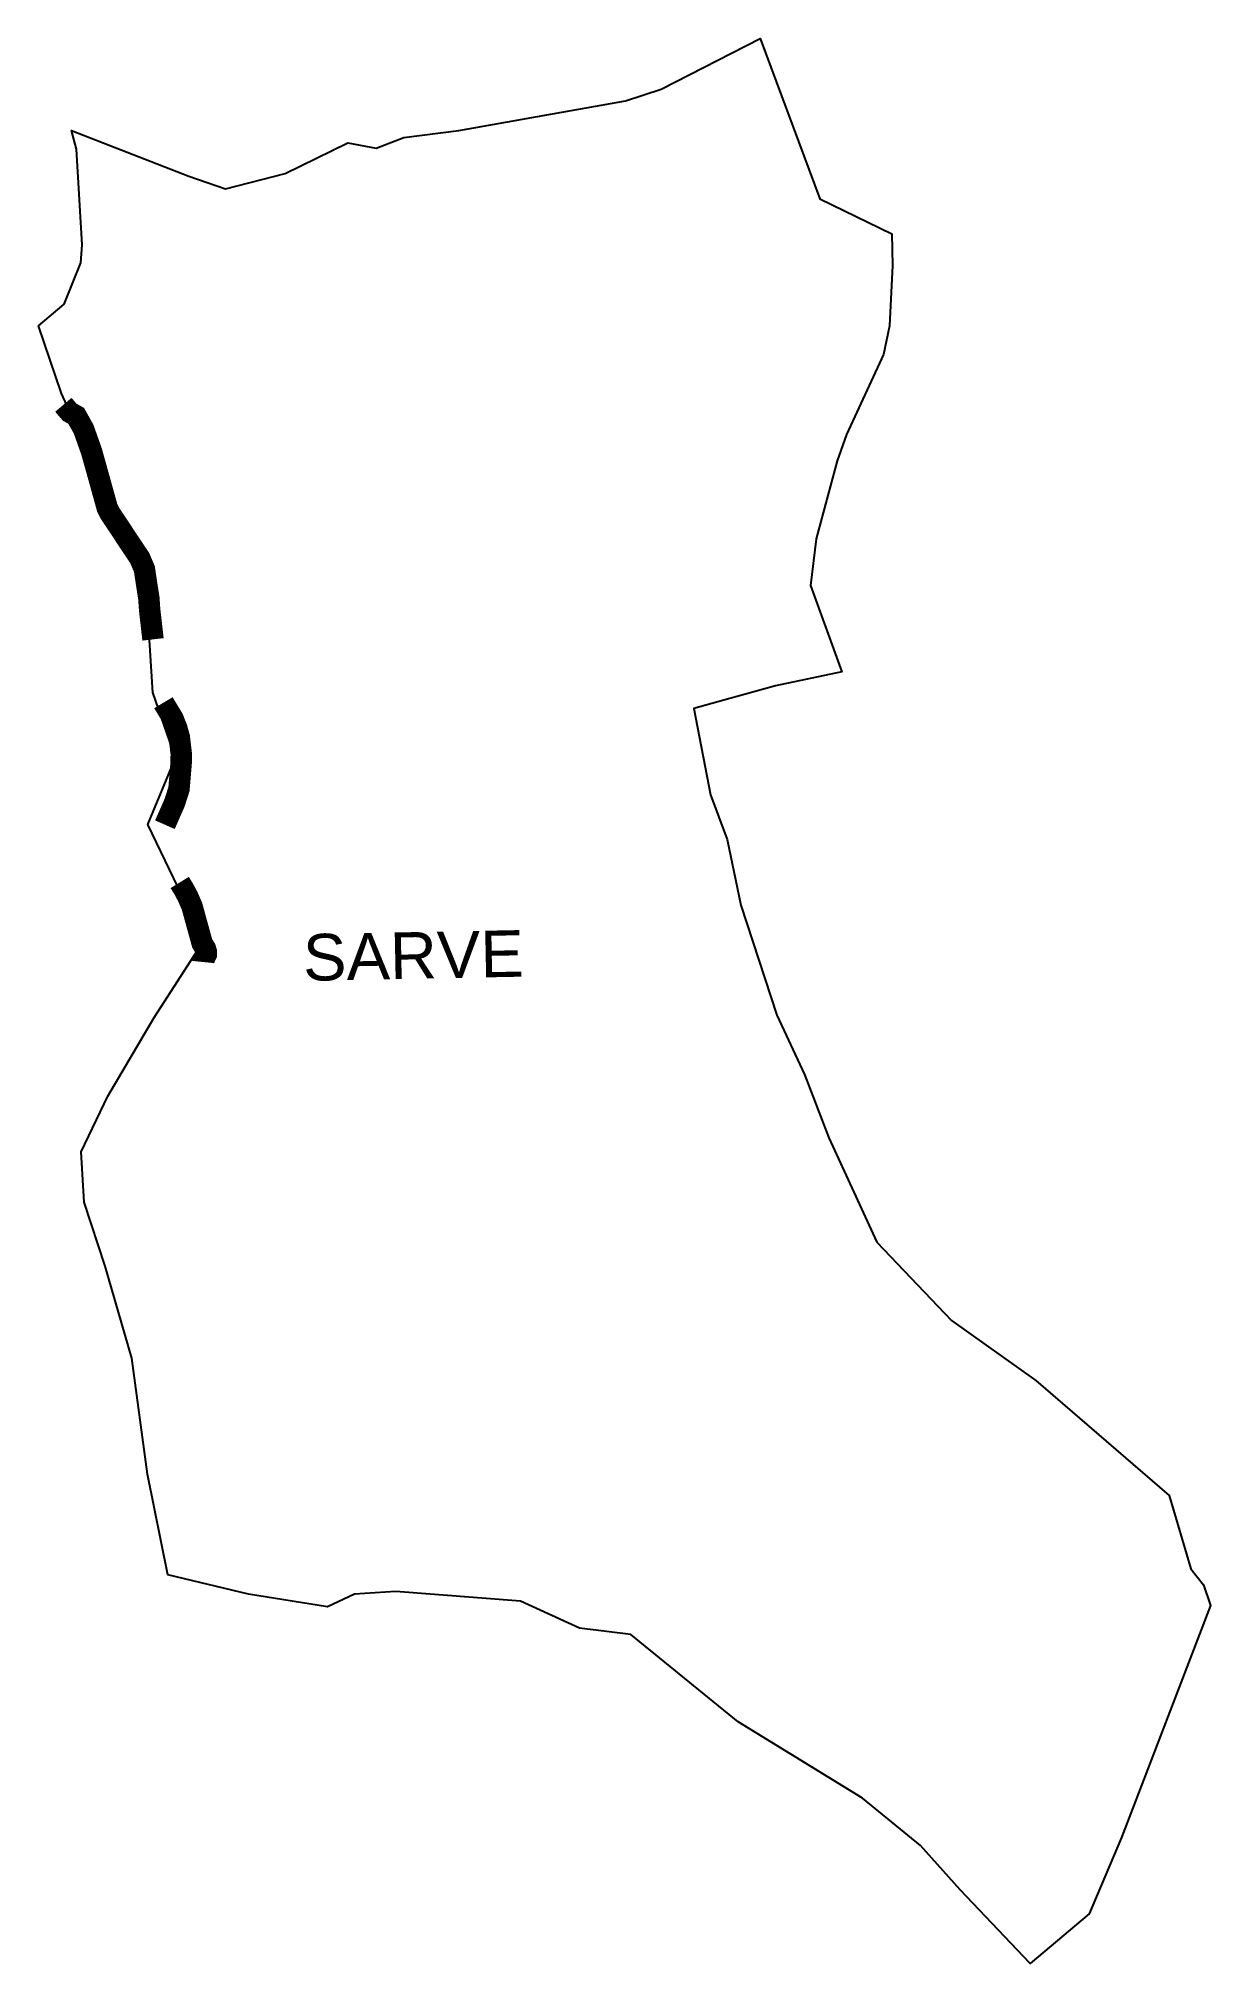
# Model space of a CAD drawing. Header units: metres. Extents: x 282156 to 284889, y 2016393 to 2020881.
import ezdxf

# ---------------------------------------------------------------- set-up
doc = ezdxf.new("R2010")
doc.units = ezdxf.units.M
for name, color, linetype in [('UNPROTECTED', 130, 'Continuous'), ('village', 3, 'Continuous'), ('VILLAGE NAME', 250, 'Continuous')]:
    doc.layers.add(name, color=color, linetype=linetype)
doc.styles.get("Standard").update_dxf_attribs({"font": 'simplex.shx'})

msp = doc.modelspace()

# ---------------------------------------------------------------- linework, layer by layer
at = {"layer": 'UNPROTECTED', "const_width": 50, "flags": 128}
for points in [[(282214.3, 2020026.9), (282229, 2020009.6), (282244.1, 2020001.3), (282261.5, 2019970.2), (282280.3, 2019917.1), (282301.9, 2019839.5), (282316.6, 2019786.6), (282323, 2019774), (282348.2, 2019736), (282370.1, 2019702.9), (282392.4, 2019669.3), (282403.2, 2019644.3), (282409.6, 2019601.7), (282413.6, 2019576.3), (282415.5, 2019548.9), (282423.4, 2019480)], [(282447.6, 2019332.3), (282459.2, 2019313), (282470.1, 2019295.1), (282478.9, 2019272.5), (282484.7, 2019251.9), (282486.8, 2019233.5), (282489.2, 2019213.5), (282489.1, 2019206.1), (282489, 2019192.4), (282485.6, 2019151.3), (282483.8, 2019130.6), (282473.8, 2019099.5), (282457.5, 2019062.4), (282451.1, 2019047.9)], [(282485.6, 2018913.2), (282495.1, 2018897.8), (282504.4, 2018880.3), (282514.3, 2018857.6), (282520.3, 2018835.6), (282528.2, 2018806.9), (282537.9, 2018771.8), (282542.2, 2018764.4), (282545.3, 2018759.5), (282547.7, 2018751.9), (282547.8, 2018745.5), (282540, 2018729.8), (282539.8, 2018727.8)]]:
    msp.add_lwpolyline(points, dxfattribs=at)
at = {"layer": 'village', "flags": 128}
msp.add_lwpolyline([(283136.5, 2020666.7), (283525.5, 2020735.8)], dxfattribs=at)
at = {"layer": 'village'}
for points in [[(283525.5, 2020735.8, 0), (283608.3, 2020762.7, 0), (283838.8, 2020880.9, 0), (283978.6, 2020506.8, 0), (284145.9, 2020425.1, 0), (284147.9, 2020351.4, 0), (284140.7, 2020211.2, 0), (284126.5, 2020144, 0), (284040.8, 2019957.4, 0), (284018.9, 2019896.6, 0), (283969.6, 2019714.6, 0), (283956.4, 2019605.8, 0), (284029.3, 2019404, 0), (283875.2, 2019371.6, 0), (283684.8, 2019318.5, 0), (283723.1, 2019117.4, 0)], [(283723.1, 2019117.4, 0), (283762.2, 2019013.3, 0), (283794.3, 2018860.5, 0), (283878.2, 2018603.8, 0), (283942.6, 2018465.2, 0), (283999.3, 2018317.9, 0), (284111.3, 2018074.3, 0), (284285.4, 2017891.7, 0), (284482.1, 2017752.1, 0), (284793.3, 2017483.7, 0), (284843.3, 2017313.4, 0), (284873.3, 2017275.8, 0), (284889.4, 2017227.8, 0), (284681.7, 2016686.3, 0), (284606.1, 2016508.8, 0), (284468.9, 2016392.9, 0), (284305.5, 2016564.6, 0), (284213.4, 2016667.7, 0), (284078.2, 2016778, 0), (283787.7, 2016956.1, 0), (283537.4, 2017159.6, 0), (283417.6, 2017174.8, 0), (283280, 2017237.3, 0), (282989.8, 2017259.8, 0), (282893.4, 2017253.6, 0), (282830.4, 2017224.3, 0), (282646.3, 2017254.2, 0), (282458.2, 2017299.2, 0), (282410.5, 2017533.9, 0), (282374.1, 2017804.1, 0), (282312, 2018018.7, 0), (282262.6, 2018168.1, 0), (282255.5, 2018285.1, 0), (282317.8, 2018415, 0), (282425.8, 2018598.6, 0), (282534.7, 2018766.7, 0), (282531.4, 2018798.5, 0), (282410.9, 2019048.4, 0), (282476, 2019203.7, 0), (282423.1, 2019356.5, 0), (282405.6, 2019625.5, 0), (282210.1, 2020053.6, 0), (282156.3, 2020211, 0), (282216.1, 2020261.6, 0), (282255.4, 2020357.7, 0), (282257.9, 2020399.7, 0), (282245.2, 2020622.9, 0), (282232.9, 2020666.3, 0), (282507.2, 2020560, 0), (282592.5, 2020530.7, 0), (282731.2, 2020566.2, 0), (282877.5, 2020637.8, 0), (282944.1, 2020625.5, 0), (283008.5, 2020650.4, 0), (283136.5, 2020666.7, 0)]]:
    msp.add_polyline3d(points, dxfattribs=at)

# ---------------------------------------------------------------- texts
at = {"layer": 'VILLAGE NAME', "insert": (282772, 2018792.5), "char_height": 108.748, "attachment_point": 1, "rotation": 1.1028}
msp.add_mtext_dynamic_manual_height_columns('{\\fArial|b0|i0|c0|p34;SARVE}', width=726.929, gutter_width=543.7, heights=[0], dxfattribs=at)

doc.saveas('drawing.dxf')
